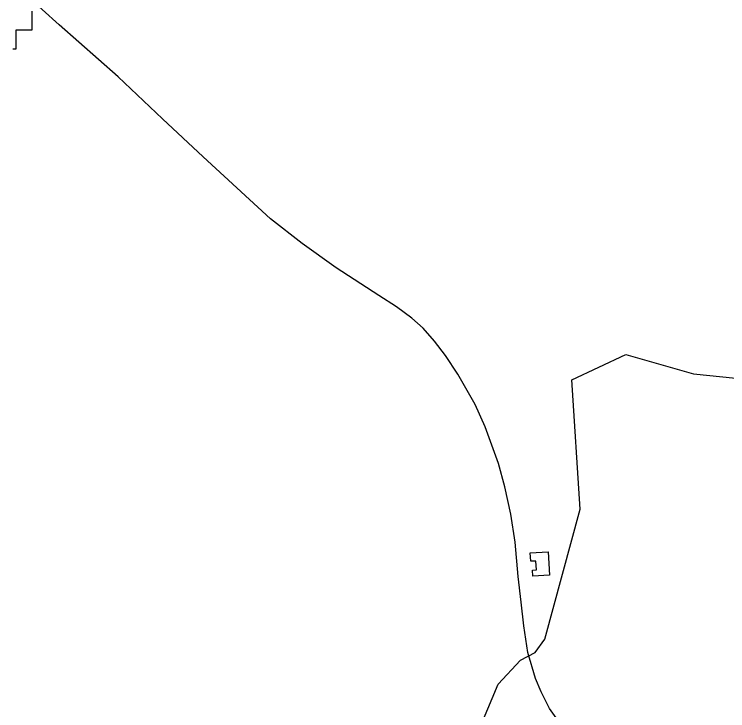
# Model space of a CAD drawing. Header units: metres. Extents: x 553506 to 563855, y 142925 to 150243.
# Drawn here: x 554788.9 to 555240, y 144797.8 to 145238 of the extents above; entities that cross this region are included whole.
import ezdxf

# ---------------------------------------------------------------- set-up
doc = ezdxf.new("R2010")
doc.units = ezdxf.units.M
for name, color, linetype in [('C-BUILDINGS', 8, 'Continuous'), ('C-FLOOD_ZONE_3', 150, 'Continuous'), ('C-ROADS', 33, 'Continuous'), ('C-WATERWAYS', 5, 'Continuous')]:
    doc.layers.add(name, color=color, linetype=linetype)

msp = doc.modelspace()

# ---------------------------------------------------------------- linework, layer by layer
at = {"layer": 'C-BUILDINGS'}
msp.add_lwpolyline([(555119.0586, 144886.7986), (555118.7428, 144892.3983), (555115.4678, 144892.2105), (555115.1647, 144897.6213), (555126.5682, 144898.2548), (555127.3985, 144883.4889), (555116.7144, 144882.8883), (555116.5028, 144886.6547), (555119.0586, 144886.7986)], close=True, dxfattribs=at)
at = {"layer": 'C-FLOOD_ZONE_3'}
msp.add_lwpolyline([(554800, 145240), (554800, 145228), (554798, 145228), (554790, 145228), (554790, 145216), (554788, 145216)], dxfattribs=at)
at = {"layer": 'C-ROADS'}
for points in [[(554817.2635, 145231.2703), (554795.8745, 145251.0152)], [(555047.4812, 145039.5939), (555040.1799, 145045.8176), (555030.5592, 145053.1066), (555019.4388, 145060.2614), (554992.5311, 145077.6354), (554970.8786, 145093.0869), (554950.8728, 145108.6771), (554908.4638, 145147.9321), (554882.5936, 145171.9934), (554854.5801, 145198.4832), (554817.2635, 145231.2703)], [(555134.6267, 144788.8289), (555127.4045, 144799.1393), (555121.9993, 144809.7384), (555118.5362, 144818.1034), (555113.5609, 144834.6251), (555111.1438, 144851.4466), (555109.4786, 144866.2986), (555107.4962, 144882.6213), (555105.5837, 144904.277), (555102.8669, 144921.9909), (555099.1598, 144939.3745), (555095.0986, 144954.1209), (555086.5511, 144977.3015), (555080.36, 144991.2379), (555069.2815, 145010.447), (555061.4643, 145022.409), (555054.6242, 145031.4289), (555047.4812, 145039.5939)]]:
    msp.add_lwpolyline(points, dxfattribs=at)
at = {"layer": 'C-WATERWAYS'}
for points in [[(555141.488, 145006.9718), (555175.5455, 145022.9577), (555218.3234, 145010.738), (555356.111, 144996.6813), (555553.5015, 145053.6231), (555634.4684, 145046.8252), (555677.0437, 145133.9559)], [(555118.261, 144834.6445), (555124.3297, 144843.0856), (555146.8087, 144925.2311), (555141.488, 145006.9718)], [(555109.0285, 144829.7472), (555118.261, 144834.6445)], [(555112.6738, 144021.808), (555095.3723, 144265.3646), (554953.6714, 144370.1381), (554960.7121, 144493.9864), (555094.8574, 144814.6511), (555109.0285, 144829.7472)]]:
    msp.add_lwpolyline(points, dxfattribs=at)

doc.saveas('drawing.dxf')
